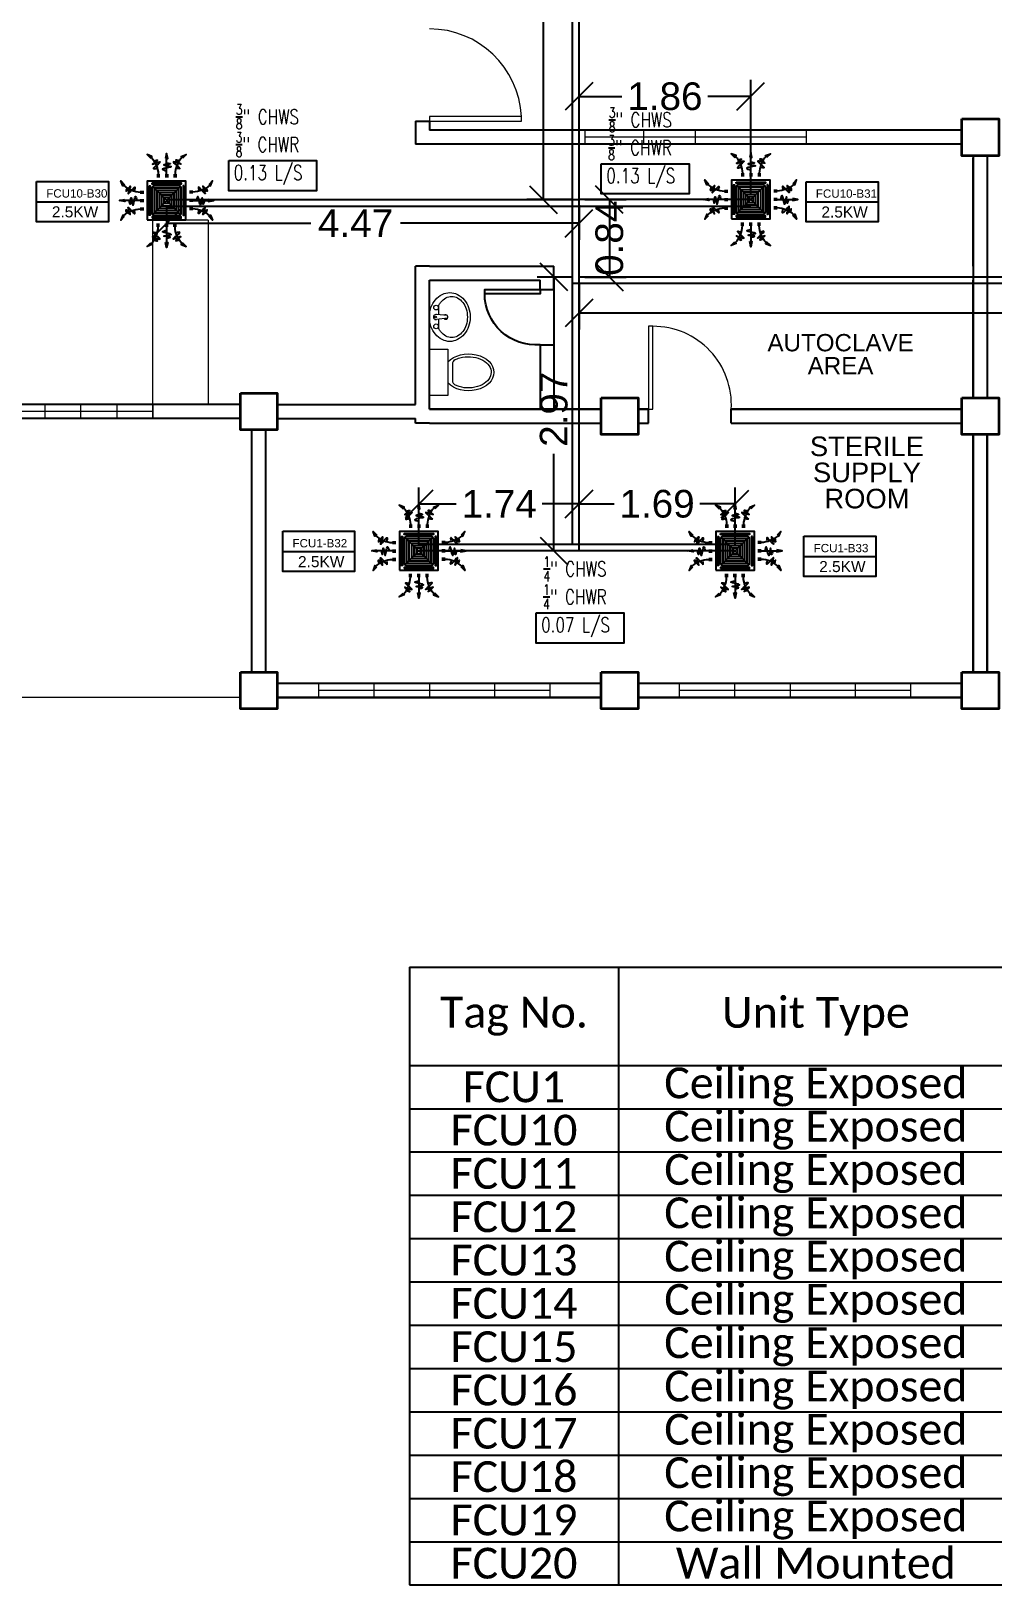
# Model space of a CAD drawing. Header units: millimetres. Extents: x 5 to 598, y 3 to 339.
# Drawn here: x 273.25 to 283.68, y 170.28 to 187.14 of the extents above; entities that cross this region are included whole.
import ezdxf

# ---------------------------------------------------------------- set-up
doc = ezdxf.new("R2010")
doc.units = ezdxf.units.MM
doc.header["$MEASUREMENT"] = 0
for name, color, linetype in [('AIR', 7, 'Continuous'), ('fcu line', 7, 'Continuous'), ('fcu return', 7, 'Continuous'), ('label', 7, 'Continuous'), ('Legends', 7, 'Continuous'), ('pipe label', 7, 'Continuous')]:
    doc.layers.add(name, color=color, linetype=linetype)
doc.styles.add('Arch-Dim', font='simplex.shx', dxfattribs={"width": 0.75})
doc.styles.get("Standard").update_dxf_attribs({"font": 'arial.ttf'})
doc.styles.add('SWISSLT175', font='swissl.ttf', dxfattribs={"height": 0.175})
doc.dimstyles.new('Copy of dimension', dxfattribs={"dimtxt": 0.3, "dimasz": 0.3, "dimexe": 0.18, "dimexo": 0.0625, "dimgap": 0.09, "dimtad": 0, "dimzin": 0, "dimdsep": 46, "dimtxsty": 'Standard', "dimblk": 'OBLIQUE', "dimcen": 0.09, "dimclrd": 256, "dimclre": 256, "dimclrt": 256, "dimadec": 0, "dimazin": 0, "dimtfac": 1, "dimtofl": 0, "dimtmove": 0, "dimatfit": 3, "dimldrblk": 'OBLIQUE', "dimfxl": 1, "dimtolj": 1, "dimtzin": 0, "dimarcsym": 0})

# ---------------------------------------------------------------- blocks, each defined once
blk = doc.blocks.new('door-.60m')
at = {"ltscale": 0.03}
blk.add_lwpolyline([(0, 0), (0.05, 0), (0.05, 0.6), (0, 0.6)], close=True, dxfattribs=at)
blk.add_arc((0.05, 0.048), 0.552, 355.0209, 90, dxfattribs=at)
blk = doc.blocks.new('FCU-13000P (CASSETTE SPLIT)')
at = {"layer": 'AIR', "ltscale": 3}
for p, q in [((0, 0.523), (0, 1)), ((-0.193, 0.558), (-0.193, 0.487)), ((-0.162, 0.558), (-0.162, 0.487)), ((-0.016, 0.558), (-0.016, 0.487)), ((0.016, 0.558), (0.016, 0.487)), ((0.162, 0.558), (0.162, 0.487)), ((0.193, 0.558), (0.193, 0.487)), ((-0.523, 0), (-1, 0)), ((-0.558, 0.193), (-0.487, 0.193)), ((-0.558, 0.162), (-0.487, 0.162)), ((-0.558, 0.016), (-0.487, 0.016)), ((0.558, 0.193), (0.487, 0.193)), ((0.558, 0.162), (0.487, 0.162)), ((0.558, 0.016), (0.487, 0.016)), ((0.523, 0), (1, 0)), ((-0.558, -0.016), (-0.487, -0.016)), ((-0.558, -0.162), (-0.487, -0.162)), ((-0.558, -0.193), (-0.487, -0.193)), ((0.558, -0.016), (0.487, -0.016)), ((0.558, -0.162), (0.487, -0.162)), ((0.558, -0.193), (0.487, -0.193)), ((-0.193, -0.558), (-0.193, -0.487)), ((-0.162, -0.558), (-0.162, -0.487)), ((-0.016, -0.558), (-0.016, -0.487)), ((0, -0.523), (0, -1)), ((0.016, -0.558), (0.016, -0.487)), ((0.162, -0.558), (0.162, -0.487)), ((0.193, -0.558), (0.193, -0.487))]:
    blk.add_line(p, q, dxfattribs=at)
at = {"layer": 'AIR'}
for p, q in [((0.295, -0.295), (-0.295, 0.295)), ((0.295, 0.295), (-0.295, -0.295))]:
    blk.add_line(p, q, dxfattribs=at)
at = {"layer": 'AIR', "ltscale": 3}
for points in [[(-0.022, 0.89), (0.022, 0.89), (0, 1)], [(-0.335, 0.895), (-0.311, 0.932), (-0.416, 0.973)], [(0.335, 0.895), (0.311, 0.932), (0.416, 0.973)], [(-0.895, 0.335), (-0.932, 0.311), (-0.973, 0.416)], [(0.895, 0.335), (0.932, 0.311), (0.973, 0.416)], [(-0.89, 0.022), (-0.89, -0.022), (-1, 0)], [(0.89, 0.022), (0.89, -0.022), (1, 0)], [(-0.895, -0.335), (-0.932, -0.311), (-0.973, -0.416)], [(0.895, -0.335), (0.932, -0.311), (0.973, -0.416)], [(-0.335, -0.895), (-0.311, -0.932), (-0.416, -0.973)], [(-0.022, -0.89), (0.022, -0.89), (0, -1)], [(0.335, -0.895), (0.311, -0.932), (0.416, -0.973)]]:
    blk.add_lwpolyline(points, close=True, dxfattribs=at)
at = {"layer": 'AIR'}
for points in [[(-0.323, 0.914, -0.171809), (-0.178, 0.558), (-0.178, 0.522)], [(0.323, 0.914, 0.171809), (0.178, 0.558), (0.178, 0.522)], [(-0.914, 0.323, 0.171809), (-0.558, 0.178), (-0.522, 0.178)], [(0.914, 0.323, -0.171809), (0.558, 0.178), (0.522, 0.178)], [(-0.914, -0.323, -0.171809), (-0.558, -0.178), (-0.522, -0.178)], [(0.914, -0.323, 0.171809), (0.558, -0.178), (0.522, -0.178)], [(-0.323, -0.914, 0.171809), (-0.178, -0.558), (-0.178, -0.522)], [(0.323, -0.914, -0.171809), (0.178, -0.558), (0.178, -0.522)]]:
    blk.add_lwpolyline(points, format="xyb", dxfattribs=at)
for points in [[(-0.41, -0.41), (0.41, -0.41), (0.41, 0.41), (-0.41, 0.41)], [(-0.31, 0.372), (0.31, 0.372), (0.31, 0.348), (-0.31, 0.348)], [(-0.373, 0.31), (-0.348, 0.31), (-0.348, -0.31), (-0.373, -0.31)], [(-0.26, -0.26), (0.26, -0.26), (0.26, 0.26), (-0.26, 0.26)], [(-0.21, -0.21), (0.21, -0.21), (0.21, 0.21), (-0.21, 0.21)], [(-0.16, -0.16), (0.16, -0.16), (0.16, 0.16), (-0.16, 0.16)], [(-0.11, -0.11), (0.11, -0.11), (0.11, 0.11), (-0.11, 0.11)], [(-0.06, -0.06), (0.06, -0.06), (0.06, 0.06), (-0.06, 0.06)], [(0.372, 0.31), (0.348, 0.31), (0.348, -0.31), (0.372, -0.31)], [(-0.31, -0.373), (0.31, -0.373), (0.31, -0.348), (-0.31, -0.348)]]:
    blk.add_lwpolyline(points, close=True, dxfattribs=at)
blk.add_lwpolyline([(-0.26, -0.31), (0.26, -0.31, 0.414214), (0.31, -0.26), (0.31, 0.26, 0.414214), (0.26, 0.31), (-0.26, 0.31, 0.414214), (-0.31, 0.26), (-0.31, -0.26, 0.414214)], format="xyb", close=True, dxfattribs=at)
at = {"layer": 'AIR', "ltscale": 3}
for points in [[(-0.268, 0.84), (-0.231, 0.852), (-0.134, 0.882), (-0.422, 0.704), (0.005, 0.903), (-0.358, 0.645), (-0.239, 0.678), (-0.199, 0.69)], [(0.268, 0.84), (0.231, 0.852), (0.134, 0.882), (0.422, 0.704), (-0.005, 0.903), (0.358, 0.645), (0.239, 0.678), (0.199, 0.69)], [(-0.84, 0.268), (-0.852, 0.231), (-0.882, 0.134), (-0.704, 0.422), (-0.903, -0.005), (-0.645, 0.358), (-0.678, 0.239), (-0.69, 0.199)], [(0.84, 0.268), (0.852, 0.231), (0.882, 0.134), (0.704, 0.422), (0.903, -0.005), (0.645, 0.358), (0.678, 0.239), (0.69, 0.199)], [(-0.84, -0.268), (-0.852, -0.231), (-0.882, -0.134), (-0.704, -0.422), (-0.903, 0.005), (-0.645, -0.358), (-0.678, -0.239), (-0.69, -0.199)], [(0.84, -0.268), (0.852, -0.231), (0.882, -0.134), (0.704, -0.422), (0.903, 0.005), (0.645, -0.358), (0.678, -0.239), (0.69, -0.199)], [(-0.268, -0.84), (-0.231, -0.852), (-0.134, -0.882), (-0.422, -0.704), (0.005, -0.903), (-0.358, -0.645), (-0.239, -0.678), (-0.199, -0.69)], [(0.268, -0.84), (0.231, -0.852), (0.134, -0.882), (0.422, -0.704), (-0.005, -0.903), (0.358, -0.645), (0.239, -0.678), (0.199, -0.69)]]:
    blk.add_open_spline(points, degree=3, knots=[0.0032834, 0.0032834, 0.0032834, 0.0032834, 0.0712567, 0.1924075, 0.3347111, 0.5062145, 0.5813292, 0.5813292, 0.5813292, 0.5813292], dxfattribs=at)
for points in [[(0, 0.8), (0.077, 0.776), (-0.058, 0.755), (0.098, 0.718), (-0.087, 0.663), (0, 0.631)], [(-0.8, 0), (-0.776, -0.077), (-0.755, 0.058), (-0.718, -0.098), (-0.663, 0.087), (-0.631, 0)], [(0.8, 0), (0.776, -0.077), (0.755, 0.058), (0.718, -0.098), (0.663, 0.087), (0.631, 0)], [(0, -0.8), (0.077, -0.776), (-0.058, -0.755), (0.098, -0.718), (-0.087, -0.663), (0, -0.631)]]:
    blk.add_spline(points, degree=3, dxfattribs=at)
for points in [[(0, 1), (-0.022, 0.89), (0.022, 0.89)], [(-0.416, 0.973), (-0.335, 0.895), (-0.311, 0.932)], [(0.416, 0.973), (0.335, 0.895), (0.311, 0.932)], [(-0.973, 0.416), (-0.895, 0.335), (-0.932, 0.311)], [(0.973, 0.416), (0.895, 0.335), (0.932, 0.311)], [(-1, 0), (-0.89, 0.022), (-0.89, -0.022)], [(1, 0), (0.89, 0.022), (0.89, -0.022)], [(-0.973, -0.416), (-0.895, -0.335), (-0.932, -0.311)], [(0.973, -0.416), (0.895, -0.335), (0.932, -0.311)], [(-0.416, -0.973), (-0.335, -0.895), (-0.311, -0.932)], [(0, -1), (-0.022, -0.89), (0.022, -0.89)], [(0.416, -0.973), (0.335, -0.895), (0.311, -0.932)]]:
    blk.add_solid(points, dxfattribs=at)
blk = doc.blocks.new('*T8')
at = {"layer": 'Legends', "color": 0, "linetype": 'ByBlock', "lineweight": -2, "transparency": 16777216}
for p, q in [((0, 0), (33.742, 0)), ((0, 0), (0, -6.699)), ((2.266, 0), (2.266, -6.699)), ((6.548, 0), (6.548, -6.699)), ((8.358, 0), (8.358, -6.699)), ((11.95, 0), (11.95, -6.699)), ((15.384, 0), (15.384, -6.699)), ((19.266, 0), (19.266, -6.699)), ((22.735, 0), (22.735, -6.699)), ((27.291, 0), (27.291, -6.699)), ((30.516, 0), (30.516, -6.699)), ((33.742, 0), (33.742, -6.699)), ((0, -1.064), (33.742, -1.064)), ((0, -1.534), (33.742, -1.534)), ((0, -2.003), (33.742, -2.003)), ((0, -2.473), (33.742, -2.473)), ((0, -2.943), (33.742, -2.943)), ((0, -3.412), (33.742, -3.412)), ((0, -3.882), (33.742, -3.882)), ((0, -4.352), (33.742, -4.352)), ((0, -4.822), (33.742, -4.822)), ((0, -5.291), (33.742, -5.291)), ((0, -5.761), (33.742, -5.761)), ((0, -6.231), (33.742, -6.231)), ((0, -6.699), (33.742, -6.699))]:
    blk.add_line(p, q, dxfattribs=at)
at = {"layer": 'Legends', "color": 0, "transparency": 16777216, "char_height": 0.33337, "attachment_point": 5}
for s, insert, width in [('{\\fCalibri|b0|i0|c0|p34;Cooling Capacity (KW)}', (10.154, -0.532), 3.5733), ('{\\fCalibri|b0|i0|c0;Rated Power Input (W)', (17.325, -0.532), 3.86336), ('{\\fCalibri|b0|i0|c0;Rated Current Input (A)', (21.001, -0.532), 3.45002), ('{\\fCalibri|b0|i0|c0;Max. Working Pressure (MPA)', (25.013, -0.532), 4.53669), ('{\\fCalibri|b0|i0|c0;Inlet/Outlet Pipe', (28.904, -0.532), 3.20677), ('{\\fCalibri|b0|i0|c0;Condensing Water Pipe', (32.129, -0.532), 3.20677), ('{\\fCalibri|b0|i0|c0;Tag No.', (1.133, -0.532), 2.24733), ('{\\fCalibri|b0|i0|c0;Unit Type', (4.407, -0.532), 4.26284), ('{\\fCalibri|b0|i0|c0;Qty', (7.453, -0.532), 1.7908), ('{\\fCalibri|b0|i0|c0;Water Flow (L/s)', (13.667, -0.532), 3.41517), ('{\\fCalibri|b0|i0|c0;FCU1', (1.133, -1.299), 2.24733), ('{\\fCalibri|b0|i0|c0;Ceiling Exposed', (4.407, -1.299), 4.26284), ('{\\fCalibri|b0|i0|c0;2', (7.453, -1.299), 1.7908), ('{\\fCalibri|b0|i0|c0;2.5', (10.154, -1.299), 3.5733), ('{\\fCalibri|b0|i0|c0;0.07', (13.667, -1.299), 3.41517), ('{\\fCalibri|b0|i0|c0;51', (17.325, -1.299), 3.86336), ('{\\fCalibri|b0|i0|c0;0.23', (21.001, -1.299), 3.45002), ('{\\fCalibri|b0|i0|c0;1.6', (25.013, -1.299), 4.53669), ('{\\fCalibri|b0|i0|c0;ø 1/4"', (28.904, -1.299), 3.20677), ('{\\fCalibri|b0|i0|c0;ø 3/4"', (32.129, -1.299), 3.20677), ('{\\fCalibri|b0|i0|c0;FCU10', (1.133, -1.768), 2.24733), ('{\\fCalibri|b0|i0|c0;Ceiling Exposed', (4.407, -1.768), 4.26284), ('{\\fCalibri|b0|i0|c0;2', (7.453, -1.768), 1.7908), ('{\\fCalibri|b0|i0|c0;2.5', (10.154, -1.768), 3.5733), ('{\\fCalibri|b0|i0|c0;0.13', (13.667, -1.768), 3.41517), ('{\\fCalibri|b0|i0|c0;51', (17.325, -1.768), 3.86336), ('{\\fCalibri|b0|i0|c0;0.23', (21.001, -1.768), 3.45002), ('{\\fCalibri|b0|i0|c0;1.6', (25.013, -1.768), 4.53669), ('{\\fCalibri|b0|i0|c0;ø 3/8"', (28.904, -1.768), 3.20677), ('{\\fCalibri|b0|i0|c0;ø 3/4"', (32.129, -1.768), 3.20677), ('{\\fCalibri|b0|i0|c0;Ceiling Exposed', (4.407, -2.238), 4.26284), ('{\\fCalibri|b0|i0|c0;FCU11', (1.133, -2.238), 2.24733), ('{\\fCalibri|b0|i0|c0;5', (7.453, -2.238), 1.7908), ('{\\fCalibri|b0|i0|c0;2.5', (10.154, -2.238), 3.5733), ('{\\fCalibri|b0|i0|c0;0.17', (13.667, -2.238), 3.41517), ('{\\fCalibri|b0|i0|c0;51', (17.325, -2.238), 3.86336), ('{\\fCalibri|b0|i0|c0;0.23', (21.001, -2.238), 3.45002), ('{\\fCalibri|b0|i0|c0;1.6', (25.013, -2.238), 4.53669), ('{\\fCalibri|b0|i0|c0;ø 1/2"', (28.904, -2.238), 3.20677), ('{\\fCalibri|b0|i0|c0;ø 3/4"', (32.129, -2.238), 3.20677), ('{\\fCalibri|b0|i0|c0;Ceiling Exposed', (4.407, -2.708), 4.26284), ('{\\fCalibri|b0|i0|c0;0.26', (13.667, -2.708), 3.41517), ('{\\fCalibri|b0|i0|c0;58', (17.325, -2.708), 3.86336), ('{\\fCalibri|b0|i0|c0;1.6', (25.013, -2.708), 4.53669), ('{\\fCalibri|b0|i0|c0;ø 3/4"', (28.904, -2.708), 3.20677), ('{\\fCalibri|b0|i0|c0;ø 3/4"', (32.129, -2.708), 3.20677), ('{\\fCalibri|b0|i0|c0;FCU12', (1.133, -2.708), 2.24733), ('{\\fCalibri|b0|i0|c0;2', (7.453, -2.708), 1.7908), ('{\\fCalibri|b0|i0|c0;4.1', (10.154, -2.708), 3.5733), ('{\\fCalibri|b0|i0|c0;0.25', (21.001, -2.708), 3.45002), ('{\\fCalibri|b0|i0|c0;FCU13', (1.133, -3.178), 2.24733), ('{\\fCalibri|b0|i0|c0;Ceiling Exposed', (4.407, -3.178), 4.26284), ('{\\fCalibri|b0|i0|c0;4', (7.453, -3.178), 1.7908), ('{\\fCalibri|b0|i0|c0;4.5', (10.154, -3.178), 3.5733), ('{\\fCalibri|b0|i0|c0;0.26', (13.667, -3.178), 3.41517), ('{\\fCalibri|b0|i0|c0;73', (17.325, -3.178), 3.86336), ('{\\fCalibri|b0|i0|c0;0.32', (21.001, -3.178), 3.45002), ('{\\fCalibri|b0|i0|c0;1.6', (25.013, -3.178), 4.53669), ('{\\fCalibri|b0|i0|c0;ø 3/4"', (28.904, -3.178), 3.20677), ('{\\fCalibri|b0|i0|c0;ø 3/4"', (32.129, -3.178), 3.20677), ('{\\fCalibri|b0|i0|c0;FCU14', (1.133, -3.647), 2.24733), ('{\\fCalibri|b0|i0|c0;Ceiling Exposed', (4.407, -3.647), 4.26284), ('{\\fCalibri|b0|i0|c0;8', (7.453, -3.647), 1.7908), ('{\\fCalibri|b0|i0|c0;6', (10.154, -3.647), 3.5733), ('{\\fCalibri|b0|i0|c0;0.22', (13.667, -3.647), 3.41517), ('{\\fCalibri|b0|i0|c0;73', (17.325, -3.647), 3.86336), ('{\\fCalibri|b0|i0|c0;0.36', (21.001, -3.647), 3.45002), ('{\\fCalibri|b0|i0|c0;1.6', (25.013, -3.647), 4.53669), ('{\\fCalibri|b0|i0|c0;ø 1/2"', (28.904, -3.647), 3.20677), ('{\\fCalibri|b0|i0|c0;ø 3/4"', (32.129, -3.647), 3.20677), ('{\\fCalibri|b0|i0|c0;FCU15', (1.133, -4.117), 2.24733), ('{\\fCalibri|b0|i0|c0;Ceiling Exposed', (4.407, -4.117), 4.26284), ('{\\fCalibri|b0|i0|c0;1', (7.453, -4.117), 1.7908), ('{\\fCalibri|b0|i0|c0;6', (10.154, -4.117), 3.5733), ('{\\fCalibri|b0|i0|c0;0.06', (13.667, -4.117), 3.41517), ('{\\fCalibri|b0|i0|c0;73', (17.325, -4.117), 3.86336), ('{\\fCalibri|b0|i0|c0;0.36', (21.001, -4.117), 3.45002), ('{\\fCalibri|b0|i0|c0;1.6', (25.013, -4.117), 4.53669), ('{\\fCalibri|b0|i0|c0;ø 1/4"', (28.904, -4.117), 3.20677), ('{\\fCalibri|b0|i0|c0;ø 3/4"', (32.129, -4.117), 3.20677), ('{\\fCalibri|b0|i0|c0;Ceiling Exposed', (4.407, -4.587), 4.26284), ('{\\fCalibri|b0|i0|c0;FCU16', (1.133, -4.587), 2.24733), ('{\\fCalibri|b0|i0|c0;1', (7.453, -4.587), 1.7908), ('{\\fCalibri|b0|i0|c0;7.3', (10.154, -4.587), 3.5733), ('{\\fCalibri|b0|i0|c0;0.43', (13.667, -4.587), 3.41517), ('{\\fCalibri|b0|i0|c0;103', (17.325, -4.587), 3.86336), ('{\\fCalibri|b0|i0|c0;0.39', (21.001, -4.587), 3.45002), ('{\\fCalibri|b0|i0|c0;1.6', (25.013, -4.587), 4.53669), ('{\\fCalibri|b0|i0|c0;ø 1"', (28.904, -4.587), 3.20677), ('{\\fCalibri|b0|i0|c0;ø 3/4"', (32.129, -4.587), 3.20677), ('{\\fCalibri|b0|i0|c0;FCU17', (1.133, -5.056), 2.24733), ('{\\fCalibri|b0|i0|c0;Ceiling Exposed', (4.407, -5.056), 4.26284), ('{\\fCalibri|b0|i0|c0;7.3', (10.154, -5.056), 3.5733), ('{\\fCalibri|b0|i0|c0;0.26', (13.667, -5.056), 3.41517), ('{\\fCalibri|b0|i0|c0;103', (17.325, -5.056), 3.86336), ('{\\fCalibri|b0|i0|c0;0.39', (21.001, -5.056), 3.45002), ('{\\fCalibri|b0|i0|c0;1.6', (25.013, -5.056), 4.53669), ('{\\fCalibri|b0|i0|c0;ø 3/4"', (28.904, -5.056), 3.20677), ('{\\fCalibri|b0|i0|c0;ø 3/4"', (32.129, -5.056), 3.20677), ('{\\fCalibri|b0|i0|c0;1', (7.453, -5.056), 1.7908), ('{\\fCalibri|b0|i0|c0;FCU18', (1.133, -5.526), 2.24733), ('{\\fCalibri|b0|i0|c0;Ceiling Exposed', (4.407, -5.526), 4.26284), ('{\\fCalibri|b0|i0|c0;1', (7.453, -5.526), 1.7908), ('{\\fCalibri|b0|i0|c0;7.3', (10.154, -5.526), 3.5733), ('{\\fCalibri|b0|i0|c0;0.11', (13.667, -5.526), 3.41517), ('{\\fCalibri|b0|i0|c0;103', (17.325, -5.526), 3.86336), ('{\\fCalibri|b0|i0|c0;0.39', (21.001, -5.526), 3.45002), ('{\\fCalibri|b0|i0|c0;1.6', (25.013, -5.526), 4.53669), ('{\\fCalibri|b0|i0|c0;ø 3/8"', (28.904, -5.526), 3.20677), ('{\\fCalibri|b0|i0|c0;ø 3/4"', (32.129, -5.526), 3.20677), ('{\\fCalibri|b0|i0|c0;FCU19', (1.133, -5.996), 2.24733), ('{\\fCalibri|b0|i0|c0;Ceiling Exposed', (4.407, -5.996), 4.26284), ('{\\fCalibri|b0|i0|c0;4', (7.453, -5.996), 1.7908), ('{\\fCalibri|b0|i0|c0;8.8', (10.154, -5.996), 3.5733), ('{\\fCalibri|b0|i0|c0;0.35', (13.667, -5.996), 3.41517), ('{\\fCalibri|b0|i0|c0;109', (17.325, -5.996), 3.86336), ('{\\fCalibri|b0|i0|c0;0.39', (21.001, -5.996), 3.45002), ('{\\fCalibri|b0|i0|c0;1.6', (25.013, -5.996), 4.53669), ('{\\fCalibri|b0|i0|c0;ø 3/4"', (28.904, -5.996), 3.20677), ('{\\fCalibri|b0|i0|c0;ø 3/4"', (32.129, -5.996), 3.20677), ('{\\fCalibri|b0|i0|c0;FCU20', (1.133, -6.465), 2.24733), ('{\\fCalibri|b0|i0|c0;Wall Mounted', (4.407, -6.465), 4.26284), ('{\\fCalibri|b0|i0|c0;8', (7.453, -6.465), 1.7908), ('{\\fCalibri|b0|i0|c0;4.5', (10.154, -6.465), 3.5733), ('{\\fCalibri|b0|i0|c0;0.17', (13.667, -6.465), 3.41517), ('{\\fCalibri|b0|i0|c0;50', (17.325, -6.465), 3.86336), ('{\\fCalibri|b0|i0|c0;0.29', (21.001, -6.465), 3.45002), ('{\\fCalibri|b0|i0|c0;1.6', (25.013, -6.465), 4.53669), ('{\\fCalibri|b0|i0|c0;ø 1/2"', (28.904, -6.465), 3.20677), ('{\\fCalibri|b0|i0|c0;ø 3/4"', (32.129, -6.465), 3.20677)]:
    blk.add_mtext(s, dxfattribs=dict(at, insert=insert, width=width))
blk = doc.blocks.new('_Oblique')
at = {"color": 0, "linetype": 'ByBlock', "lineweight": -2}
blk.add_line((-0.5, -0.5), (0.5, 0.5), dxfattribs=at)
blk = doc.blocks.new('*D99')
at = {"layer": 'Defpoints', "color": 0, "transparency": 16777216}
for p in [(279.193, 184.468), (291.419, 184.468), (291.419, 184.078)]:
    blk.add_point(p, dxfattribs=at)
at = {"layer": 'Legends', "lineweight": -2, "transparency": 16777216}
for p, q in [((279.193, 184.406), (279.193, 183.898)), ((291.419, 184.406), (291.419, 183.898)), ((279.193, 184.078), (284.686, 184.078)), ((291.419, 184.078), (285.85, 184.078))]:
    blk.add_line(p, q, dxfattribs=at)
at = {"layer": 'Legends', "lineweight": -2, "transparency": 16777216, "xscale": 0.3, "yscale": 0.3, "zscale": 0.3, "rotation": 180}
blk.add_blockref('_Oblique', (279.193, 184.078), dxfattribs=at)
at = {"layer": 'Legends', "lineweight": -2, "transparency": 16777216, "xscale": 0.3, "yscale": 0.3, "zscale": 0.3}
blk.add_blockref('_Oblique', (291.419, 184.078), dxfattribs=at)
at = {"layer": 'Legends', "transparency": 16777216, "insert": (285.268, 184.078), "char_height": 0.3, "attachment_point": 5}
blk.add_mtext('\\A1;12.23', dxfattribs=at)
blk = doc.blocks.new('*D100')
at = {"layer": 'Defpoints', "color": 0, "transparency": 16777216}
for p in [(279.193, 184.468), (278.919, 181.497), (279.193, 181.497)]:
    blk.add_point(p, dxfattribs=at)
at = {"layer": 'Legends', "lineweight": -2, "transparency": 16777216}
for p, q in [((279.13, 184.468), (278.739, 184.468)), ((278.919, 184.468), (278.919, 183.517)), ((278.919, 181.497), (278.919, 182.552)), ((279.13, 181.497), (278.739, 181.497))]:
    blk.add_line(p, q, dxfattribs=at)
at = {"layer": 'Legends', "lineweight": -2, "transparency": 16777216, "xscale": 0.3, "yscale": 0.3, "zscale": 0.3}
for p, rotation in [((278.919, 184.468), 90), ((278.919, 181.497), 270)]:
    blk.add_blockref('_Oblique', p, dxfattribs=dict(at, rotation=rotation))
at = {"layer": 'Legends', "transparency": 16777216, "insert": (278.919, 183.034), "char_height": 0.3, "attachment_point": 5, "rotation": 90}
blk.add_mtext('\\A1;2.97', dxfattribs=at)
blk = doc.blocks.new('*D101')
at = {"layer": 'Defpoints', "color": 0, "transparency": 16777216}
for p in [(280.884, 182.007), (279.193, 181.497), (280.884, 181.497)]:
    blk.add_point(p, dxfattribs=at)
at = {"layer": 'Legends', "lineweight": -2, "transparency": 16777216}
for p, q in [((279.193, 181.559), (279.193, 182.187)), ((280.884, 181.559), (280.884, 182.187)), ((279.193, 182.007), (279.573, 182.007)), ((280.884, 182.007), (280.504, 182.007))]:
    blk.add_line(p, q, dxfattribs=at)
at = {"layer": 'Legends', "lineweight": -2, "transparency": 16777216, "xscale": 0.3, "yscale": 0.3, "zscale": 0.3, "rotation": 180}
blk.add_blockref('_Oblique', (279.193, 182.007), dxfattribs=at)
at = {"layer": 'Legends', "lineweight": -2, "transparency": 16777216, "xscale": 0.3, "yscale": 0.3, "zscale": 0.3}
blk.add_blockref('_Oblique', (280.884, 182.007), dxfattribs=at)
at = {"layer": 'Legends', "transparency": 16777216, "insert": (280.039, 182.007), "char_height": 0.3, "attachment_point": 5}
blk.add_mtext('\\A1;1.69', dxfattribs=at)
blk = doc.blocks.new('*D102')
at = {"layer": 'Defpoints', "color": 0, "transparency": 16777216}
for p in [(277.455, 182.007), (277.455, 181.497), (279.193, 181.497)]:
    blk.add_point(p, dxfattribs=at)
at = {"layer": 'Legends', "lineweight": -2, "transparency": 16777216}
for p, q in [((277.455, 181.559), (277.455, 182.187)), ((279.193, 181.559), (279.193, 182.187)), ((277.455, 182.007), (277.861, 182.007)), ((279.193, 182.007), (278.791, 182.007))]:
    blk.add_line(p, q, dxfattribs=at)
at = {"layer": 'Legends', "lineweight": -2, "transparency": 16777216, "xscale": 0.3, "yscale": 0.3, "zscale": 0.3, "rotation": 180}
blk.add_blockref('_Oblique', (277.455, 182.007), dxfattribs=at)
at = {"layer": 'Legends', "lineweight": -2, "transparency": 16777216, "xscale": 0.3, "yscale": 0.3, "zscale": 0.3}
blk.add_blockref('_Oblique', (279.193, 182.007), dxfattribs=at)
at = {"layer": 'Legends', "transparency": 16777216, "insert": (278.326, 182.007), "char_height": 0.3, "attachment_point": 5}
blk.add_mtext('\\A1;1.74', dxfattribs=at)
blk = doc.blocks.new('*D103')
at = {"layer": 'Defpoints', "color": 0, "transparency": 16777216}
for p in [(274.719, 185.308), (279.193, 185.308), (274.719, 185.052)]:
    blk.add_point(p, dxfattribs=at)
at = {"layer": 'Legends', "lineweight": -2, "transparency": 16777216}
for p, q in [((274.719, 185.246), (274.719, 184.872)), ((279.193, 185.246), (279.193, 184.872)), ((274.719, 185.052), (276.282, 185.052)), ((279.193, 185.052), (277.254, 185.052))]:
    blk.add_line(p, q, dxfattribs=at)
at = {"layer": 'Legends', "lineweight": -2, "transparency": 16777216, "xscale": 0.3, "yscale": 0.3, "zscale": 0.3, "rotation": 180}
blk.add_blockref('_Oblique', (274.719, 185.052), dxfattribs=at)
at = {"layer": 'Legends', "lineweight": -2, "transparency": 16777216, "xscale": 0.3, "yscale": 0.3, "zscale": 0.3}
blk.add_blockref('_Oblique', (279.193, 185.052), dxfattribs=at)
at = {"layer": 'Legends', "transparency": 16777216, "insert": (276.768, 185.052), "char_height": 0.3, "attachment_point": 5}
blk.add_mtext('\\A1;4.47', dxfattribs=at)
blk = doc.blocks.new('*D104')
at = {"layer": 'Defpoints', "color": 0, "transparency": 16777216}
for p in [(281.055, 186.427), (279.193, 185.308), (281.055, 185.308)]:
    blk.add_point(p, dxfattribs=at)
at = {"layer": 'Legends', "lineweight": -2, "transparency": 16777216}
for p, q in [((279.193, 185.371), (279.193, 186.607)), ((281.055, 185.371), (281.055, 186.607)), ((279.193, 186.427), (279.658, 186.427)), ((281.055, 186.427), (280.589, 186.427))]:
    blk.add_line(p, q, dxfattribs=at)
at = {"layer": 'Legends', "lineweight": -2, "transparency": 16777216, "xscale": 0.3, "yscale": 0.3, "zscale": 0.3, "rotation": 180}
blk.add_blockref('_Oblique', (279.193, 186.427), dxfattribs=at)
at = {"layer": 'Legends', "lineweight": -2, "transparency": 16777216, "xscale": 0.3, "yscale": 0.3, "zscale": 0.3}
blk.add_blockref('_Oblique', (281.055, 186.427), dxfattribs=at)
at = {"layer": 'Legends', "transparency": 16777216, "insert": (280.124, 186.427), "char_height": 0.3, "attachment_point": 5}
blk.add_mtext('\\A1;1.86', dxfattribs=at)
blk = doc.blocks.new('*D105')
at = {"layer": 'Defpoints', "color": 0, "transparency": 16777216}
for p in [(278.806, 190.909), (279.193, 190.909), (279.193, 185.308)]:
    blk.add_point(p, dxfattribs=at)
at = {"layer": 'Legends', "lineweight": -2, "transparency": 16777216}
for p, q in [((279.13, 190.909), (278.626, 190.909)), ((278.806, 190.909), (278.806, 188.609)), ((278.806, 185.308), (278.806, 187.651)), ((279.13, 185.308), (278.626, 185.308))]:
    blk.add_line(p, q, dxfattribs=at)
at = {"layer": 'Legends', "lineweight": -2, "transparency": 16777216, "xscale": 0.3, "yscale": 0.3, "zscale": 0.3}
for p, rotation in [((278.806, 190.909), 90), ((278.806, 185.308), 270)]:
    blk.add_blockref('_Oblique', p, dxfattribs=dict(at, rotation=rotation))
at = {"layer": 'Legends', "transparency": 16777216, "insert": (278.806, 188.13), "char_height": 0.3, "attachment_point": 5, "rotation": 90}
blk.add_mtext('\\A1;5.60', dxfattribs=at)
blk = doc.blocks.new('*D268')
at = {"layer": 'Defpoints', "color": 0, "transparency": 16777216}
for p in [(279.193, 185.308), (279.193, 184.468), (279.522, 184.468)]:
    blk.add_point(p, dxfattribs=at)
at = {"layer": 'Legends', "lineweight": -2, "transparency": 16777216}
for p, q in [((279.255, 185.308), (279.702, 185.308)), ((279.522, 185.308), (279.522, 184.468)), ((279.255, 184.468), (279.702, 184.468))]:
    blk.add_line(p, q, dxfattribs=at)
at = {"layer": 'Legends', "lineweight": -2, "transparency": 16777216, "xscale": 0.3, "yscale": 0.3, "zscale": 0.3}
for p, rotation in [((279.522, 185.308), 90), ((279.522, 184.468), 270)]:
    blk.add_blockref('_Oblique', p, dxfattribs=dict(at, rotation=rotation))
at = {"layer": 'Legends', "transparency": 16777216, "insert": (279.522, 184.888), "char_height": 0.3, "attachment_point": 5, "rotation": 90}
blk.add_mtext('\\A1;0.84', dxfattribs=at)

msp = doc.modelspace()

# ---------------------------------------------------------------- linework, layer by layer
at = {"color": 8, "lineweight": 25}
for p, q in [((277.419, 186.159), (277.419, 186.059)), ((277.419, 186.159), (277.569, 186.159)), ((277.419, 186.059), (277.419, 185.909)), ((277.569, 186.159), (277.569, 186.068)), ((277.569, 186.068), (277.569, 186.059)), ((283.344, 186.059), (277.569, 186.059)), ((277.569, 185.909), (277.419, 185.909)), ((283.344, 185.909), (277.569, 185.909)), ((283.469, 185.784), (283.469, 184.209)), ((283.469, 184.584), (283.469, 185.759)), ((283.619, 185.784), (283.619, 184.209)), ((283.619, 185.759), (283.619, 183.159)), ((277.419, 183.084), (277.419, 184.584)), ((277.569, 184.584), (277.419, 184.584)), ((277.569, 183.034), (277.569, 184.434)), ((283.469, 183.159), (283.469, 184.434)), ((283.469, 184.209), (283.469, 183.159)), ((283.619, 184.209), (283.619, 183.159)), ((275.519, 183.084), (272.169, 183.084)), ((275.919, 183.084), (277.419, 183.084)), ((277.569, 183.034), (279.432, 183.034)), ((279.432, 183.034), (277.569, 183.034)), ((279.832, 183.034), (279.944, 183.034)), ((279.944, 183.034), (279.832, 183.034)), ((279.944, 182.884), (279.944, 183.034)), ((280.844, 183.034), (282.119, 183.034)), ((280.844, 182.884), (280.844, 183.034)), ((283.344, 183.034), (280.844, 183.034)), ((282.119, 183.034), (283.344, 183.034)), ((275.519, 182.934), (272.169, 182.934)), ((275.919, 182.934), (277.419, 182.934)), ((277.419, 182.884), (277.419, 182.934)), ((277.569, 182.884), (277.419, 182.884)), ((277.569, 182.884), (279.432, 182.884)), ((279.832, 182.884), (279.944, 182.884)), ((280.844, 182.884), (283.344, 182.884)), ((275.644, 180.184), (275.644, 182.809)), ((275.794, 180.184), (275.794, 182.809)), ((283.469, 182.759), (283.469, 180.184)), ((283.469, 180.184), (283.469, 182.759)), ((283.619, 182.759), (283.619, 180.184)), ((283.619, 180.184), (283.619, 182.759)), ((283.469, 182.059), (283.469, 180.184)), ((279.432, 180.059), (275.919, 180.059)), ((279.432, 180.059), (277.569, 180.059)), ((283.344, 180.059), (279.832, 180.059)), ((283.344, 180.059), (279.832, 180.059)), ((279.432, 179.909), (275.919, 179.909)), ((275.919, 179.909), (279.432, 179.909)), ((279.432, 179.909), (277.419, 179.909)), ((283.344, 179.909), (279.832, 179.909)), ((283.344, 179.909), (279.832, 179.909)), ((279.832, 179.909), (283.344, 179.909))]:
    msp.add_line(p, q, dxfattribs=at)
at = {"color": 8, "lineweight": 13}
for p, q in [((277.569, 186.209), (277.569, 186.159)), ((278.569, 186.209), (277.569, 186.209)), ((277.569, 186.209), (277.569, 186.159)), ((277.569, 186.159), (278.569, 186.159)), ((278.569, 186.159), (278.569, 186.209))]:
    msp.add_line(p, q, dxfattribs=at)
at = {"color": 8, "lineweight": 9}
for p, q in [((279.257, 185.909), (279.257, 186.059)), ((279.257, 186.059), (281.657, 186.059)), ((279.894, 185.909), (279.894, 186.059)), ((280.457, 185.909), (280.457, 186.059)), ((281.057, 185.909), (281.057, 186.059)), ((281.657, 186.059), (281.657, 185.909)), ((281.657, 185.984), (279.257, 185.984)), ((280.457, 185.909), (279.257, 185.909)), ((280.457, 185.909), (281.657, 185.909)), ((283.619, 185.784), (283.619, 185.759)), ((275.169, 185.084), (275.169, 183.084)), ((283.469, 184.059), (283.469, 184.209)), ((277.767, 184.049), (277.645, 184.062)), ((277.767, 184.02), (277.645, 184.007)), ((277.569, 183.684), (277.769, 183.684)), ((277.569, 183.184), (277.569, 183.684)), ((277.769, 183.684), (277.769, 183.184)), ((277.819, 183.525), (277.819, 183.344)), ((273.009, 183.084), (273.399, 183.084)), ((273.399, 183.084), (273.399, 182.934)), ((273.789, 182.934), (273.789, 183.084)), ((273.789, 183.084), (274.179, 183.084)), ((274.179, 183.084), (274.179, 182.934)), ((275.119, 183.084), (274.519, 183.084)), ((274.569, 182.934), (274.569, 183.084)), ((277.769, 183.184), (277.569, 183.184)), ((274.569, 183.009), (272.619, 183.009)), ((272.619, 182.934), (274.519, 182.934)), ((273.399, 182.934), (273.789, 182.934)), ((274.179, 182.934), (274.569, 182.934)), ((274.519, 182.934), (275.269, 182.934)), ((276.369, 179.909), (276.369, 180.059)), ((278.875, 179.984), (276.369, 179.984)), ((276.969, 179.909), (276.969, 180.059)), ((277.569, 180.059), (277.569, 179.909)), ((277.675, 180.059), (278.875, 180.059)), ((278.275, 180.059), (278.275, 179.909)), ((278.875, 180.059), (278.875, 179.909)), ((280.282, 179.909), (280.282, 180.059)), ((282.788, 179.984), (280.282, 179.984)), ((280.882, 179.909), (280.882, 180.059)), ((281.482, 180.059), (281.482, 179.909)), ((281.588, 180.059), (282.788, 180.059)), ((282.188, 180.059), (282.188, 179.909)), ((282.788, 180.059), (282.788, 179.909)), ((275.519, 179.909), (260.194, 179.909)), ((277.569, 179.909), (276.369, 179.909)), ((281.482, 179.909), (280.282, 179.909))]:
    msp.add_line(p, q, dxfattribs=at)
at = {"color": 8, "lineweight": 9, "ltscale": 0.4}
for p in [(274.569, 183.084), (275.169, 185.084)]:
    msp.add_line(p, (274.569, 185.084), dxfattribs=at)
at = {"color": 8, "lineweight": 25, "ltscale": 0.4}
for p, q in [((277.569, 184.584), (278.919, 184.584)), ((278.919, 184.334), (278.919, 184.584)), ((277.569, 184.434), (278.769, 184.434)), ((277.569, 184.434), (278.769, 184.434)), ((278.769, 184.334), (278.769, 184.434)), ((278.769, 184.334), (278.919, 184.334)), ((278.769, 183.734), (278.919, 183.734)), ((278.769, 183.734), (278.769, 183.034)), ((278.919, 183.734), (278.919, 183.034))]:
    msp.add_line(p, q, dxfattribs=at)
at = {"color": 8, "lineweight": 9}
for points in [[(281.657, 185.909), (279.257, 185.909), (279.257, 186.059), (281.657, 186.059)], [(279.257, 186.059), (281.657, 186.059), (281.657, 185.909), (279.257, 185.909)], [(272.619, 183.084), (274.569, 183.084), (274.569, 182.934), (272.619, 182.934)], [(276.369, 180.059), (278.875, 180.059), (278.875, 179.909), (276.369, 179.909)], [(280.282, 180.059), (282.788, 180.059), (282.788, 179.909), (280.282, 179.909)]]:
    msp.add_lwpolyline(points, close=True, dxfattribs=at)
at = {"color": 8, "lineweight": 35}
for points in [[(283.344, 186.184), (283.744, 186.184), (283.744, 185.784), (283.344, 185.784)], [(275.519, 183.209), (275.919, 183.209), (275.919, 182.809), (275.519, 182.809)], [(279.432, 183.159), (279.832, 183.159), (279.832, 182.759), (279.432, 182.759)], [(283.344, 183.159), (283.744, 183.159), (283.744, 182.759), (283.344, 182.759)], [(275.519, 180.184), (275.919, 180.184), (275.919, 179.784), (275.519, 179.784)], [(279.432, 180.184), (279.832, 180.184), (279.832, 179.784), (279.432, 179.784)], [(283.344, 180.184), (283.744, 180.184), (283.744, 179.784), (283.344, 179.784)]]:
    msp.add_lwpolyline(points, close=True, dxfattribs=at)
at = {"color": 8, "lineweight": 9}
msp.add_lwpolyline([(277.79, 184.299, -0.11576), (277.873, 184.28, -0.104047), (277.946, 184.222, -0.090875), (277.994, 184.138, -0.083344), (278.011, 184.034, -0.083344), (277.994, 183.931, -0.090875), (277.946, 183.847, -0.104047), (277.873, 183.789, -0.11576), (277.79, 183.769, -0.11576), (277.708, 183.789, -0.104047), (277.634, 183.847, -0.090875), (277.586, 183.931, -0.083344), (277.569, 184.034, -0.083344), (277.586, 184.138, -0.090875), (277.634, 184.222, -0.104047), (277.708, 184.28, -0.11576)], format="xyb", close=True, dxfattribs=at)
for points in [[(277.811, 184.257, -0.124838), (277.874, 184.241, -0.105788), (277.931, 184.192, -0.086697), (277.968, 184.122, -0.076776), (277.981, 184.034, -0.076776), (277.968, 183.947, -0.086697), (277.931, 183.877, -0.105788), (277.874, 183.828, -0.124838), (277.811, 183.812, -0.124838), (277.748, 183.828, -0.105788), (277.691, 183.877, -0.040067), (277.671, 183.908), (277.671, 184.01, -0.040067)], [(277.671, 184.059), (277.671, 184.161, -0.040067), (277.691, 184.192, -0.105788), (277.748, 184.241, -0.124838), (277.811, 184.257, -0.124838)]]:
    msp.add_lwpolyline(points, format="xyb", dxfattribs=at)
at = {"color": 8, "lineweight": 13, "ltscale": 0.03}
msp.add_lwpolyline([(279.944, 183.034), (279.994, 183.034), (279.994, 183.934), (279.944, 183.934)], close=True, dxfattribs=at)
at = {"color": 8, "lineweight": 9}
for centre, radius in [((277.642, 184.136), 0.0255), ((277.636, 184.034), 0.0095), ((277.642, 183.933), 0.0255)]:
    msp.add_circle(centre, radius, dxfattribs=at)
at = {"color": 8, "lineweight": 13}
msp.add_arc((277.569, 186.159), 1, 2.866, 90, dxfattribs=at)
at = {"color": 8, "lineweight": 9}
for centre, radius, start, end in [((277.642, 184.034), 0.028, 83.7545, 276.2455), ((277.744, 184.034), 0.025, 36.3068, 131.2022), ((277.673, 184.034), 0.0948, 351.2026, 8.7974), ((277.744, 184.034), 0.025, 341.3793, 18.6207), ((277.744, 184.034), 0.025, 228.7978, 323.6932), ((277.869, 183.525), 0.05, 118.1501, 180), ((277.869, 183.344), 0.05, 180, 241.9916)]:
    msp.add_arc(centre, radius, start, end, dxfattribs=at)
at = {"color": 8, "lineweight": 13, "ltscale": 0.03}
msp.add_arc((279.994, 183.083), 0.851, 356.7268, 90, dxfattribs=at)
at = {"color": 8, "lineweight": 9, "extrusion": (0, 0, -1)}
msp.add_ellipse((277.994, 183.434), major_axis=(-0.275, 0), ratio=0.727273, start_param=0.612555, end_param=5.670631, dxfattribs=at)
at = {"color": 8, "lineweight": 9}
msp.add_open_spline([(277.845, 183.569), (277.862, 183.578), (277.88, 183.585), (277.971, 183.612), (278.058, 183.607), (278.19, 183.549), (278.231, 183.499), (278.245, 183.401), (278.219, 183.349), (278.108, 183.275), (278.024, 183.257), (277.91, 183.273), (277.875, 183.284), (277.846, 183.3)], degree=3, knots=[0.937253, 0.937253, 0.937253, 0.937253, 1.185372, 1.185372, 2.113864, 2.113864, 3.042356, 3.042356, 3.970847, 3.970847, 4.899339, 4.899339, 5.346062, 5.346062, 5.346062, 5.346062], dxfattribs=at)
at = {"layer": 'fcu line', "linetype": 'Continuous'}
for p, q in [((279.193, 181.497), (279.193, 190.909)), ((274.719, 185.308), (279.193, 185.308)), ((291.419, 184.468), (279.193, 184.468)), ((280.884, 181.497), (277.455, 181.497))]:
    msp.add_line(p, q, dxfattribs=at)
at = {"layer": 'fcu line', "linetype": 'Continuous', "lineweight": 25}
msp.add_line((281.055, 185.308), (279.193, 185.308), dxfattribs=at)
at = {"layer": 'fcu return', "linetype": 'Continuous'}
for p, q in [((279.123, 181.567), (279.123, 190.979)), ((274.719, 185.238), (281.055, 185.238)), ((291.419, 184.398), (279.123, 184.398)), ((280.814, 181.567), (277.455, 181.567))]:
    msp.add_line(p, q, dxfattribs=at)
at = {"layer": 'Legends', "linetype": 'Continuous', "lineweight": 25}
for p, q in [((273.308, 185.285), (274.087, 185.285)), ((281.656, 185.283), (282.435, 185.283)), ((275.979, 181.491), (276.757, 181.491)), ((281.632, 181.438), (282.411, 181.438))]:
    msp.add_line(p, q, dxfattribs=at)
at = {"layer": 'Legends'}
for points in [[(273.308, 185.503), (274.087, 185.503), (274.087, 185.066), (273.308, 185.066)], [(281.656, 185.502), (282.435, 185.502), (282.435, 185.065), (281.656, 185.065)], [(275.979, 181.71), (276.757, 181.71), (276.757, 181.273), (275.979, 181.273)], [(281.632, 181.657), (282.411, 181.657), (282.411, 181.22), (281.632, 181.22)]]:
    msp.add_lwpolyline(points, close=True, dxfattribs=at)
at = {"layer": 'pipe label', "color": 2, "linetype": 'Continuous', "lineweight": 25}
for points in [[(275.392, 185.73), (276.343, 185.73), (276.343, 185.403), (275.392, 185.403)], [(279.434, 185.697), (280.386, 185.697), (280.386, 185.37), (279.434, 185.37)], [(278.727, 180.825), (279.679, 180.825), (279.679, 180.498), (278.727, 180.498)]]:
    msp.add_lwpolyline(points, close=True, dxfattribs=at)

# ---------------------------------------------------------------- block references
at = {"color": 8, "lineweight": 9, "ltscale": 0.4, "xscale": -1, "rotation": 90}
msp.add_blockref('door-.60m', (278.769, 184.334), dxfattribs=at)
msp.add_blockref('*T8', (277.354, 176.982))
at = {"layer": 'AIR', "xscale": 0.5113536813550488, "yscale": 0.5113536813550488, "zscale": 0.5113536813550488}
for p in [(274.719, 185.298), (281.055, 185.308), (277.455, 181.497), (280.884, 181.497)]:
    msp.add_blockref('FCU-13000P (CASSETTE SPLIT)', p, dxfattribs=at)

# ---------------------------------------------------------------- texts
at = {"layer": 'label', "color": 8, "lineweight": 9, "ltscale": 0.4, "attachment_point": 5, "line_spacing_factor": 0.8, "style": 'SWISSLT175'}
for s, insert, char_height in [('AUTOCLAVE\\PAREA', (282.029, 183.631), 0.1875), ('STERILE\\PSUPPLY\\PROOM', (282.315, 182.347), 0.2125)]:
    msp.add_mtext(s, dxfattribs=dict(at, insert=insert, char_height=char_height))
at = {"layer": 'Legends', "linetype": 'Continuous', "lineweight": 25, "attachment_point": 1}
for s, width, insert, char_height in [('FCU10-B30', 0.44811, (273.413, 185.42), 0.09), ('FCU10-B31', 0.44811, (281.761, 185.418), 0.09), ('2.5KW', 0.23674, (273.474, 185.235), 0.12), ('2.5KW', 0.23674, (281.821, 185.233), 0.12), ('FCU1-B32', 0.44811, (276.084, 181.626), 0.09), ('FCU1-B33', 0.44811, (281.737, 181.573), 0.09), ('2.5KW', 0.23674, (276.144, 181.441), 0.12), ('2.5KW', 0.23674, (281.797, 181.388), 0.12)]:
    msp.add_mtext_dynamic_manual_height_columns(s, width=width, gutter_width=1.011, heights=[0], dxfattribs=dict(at, insert=insert, char_height=char_height))
at = {"layer": 'pipe label', "color": 3, "linetype": 'Continuous', "lineweight": 25, "char_height": 0.16, "attachment_point": 1, "style": 'Arch-Dim'}
for s, insert in [('\\A1;{\\H0.7x;\\S3/8;}" CHWS', (275.471, 186.341)), ('\\A1;{\\H0.7x;\\S3/8;}" CHWS', (279.514, 186.308)), ('\\A1;{\\H0.7x;\\S1/4;}" CHWS', (278.806, 181.436))]:
    msp.add_mtext_dynamic_manual_height_columns(s, width=1.17294, gutter_width=1.011, heights=[0], dxfattribs=dict(at, insert=insert))
at = {"layer": 'pipe label', "color": 240, "linetype": 'Continuous', "lineweight": 25, "char_height": 0.16, "attachment_point": 1, "style": 'Arch-Dim'}
for s, insert in [('\\A1;{\\H0.7x;\\S3/8;}" CHWR', (275.468, 186.038)), ('\\A1;{\\H0.7x;\\S3/8;}" CHWR', (279.51, 186.005)), ('\\A1;{\\H0.7x;\\S1/4;}" CHWR', (278.803, 181.133))]:
    msp.add_mtext_dynamic_manual_height_columns(s, width=0.88035, gutter_width=1.011, heights=[0], dxfattribs=dict(at, insert=insert))
at = {"layer": 'pipe label', "color": 2, "linetype": 'Continuous', "lineweight": 25, "char_height": 0.16, "attachment_point": 1, "style": 'Arch-Dim'}
for s, insert in [('0.13 L/S', (275.447, 185.68)), ('0.13 L/S', (279.489, 185.647)), ('0.07 L/S', (278.782, 180.775))]:
    msp.add_mtext_dynamic_manual_height_columns(s, width=0.89967, gutter_width=1.011, heights=[0], dxfattribs=dict(at, insert=insert))

# ---------------------------------------------------------------- dimensions: what is measured, and where the dimension line sits
at = {"layer": 'Legends'}
for base, p1, p2, picture, middle in [((278.806, 190.909), (279.193, 185.308), (279.193, 190.909), '*D105', (278.806, 188.13)), ((279.522, 184.468), (279.193, 185.308), (279.193, 184.468), '*D268', (279.522, 184.888)), ((278.919, 181.497), (279.193, 184.468), (279.193, 181.497), '*D100', (278.919, 183.034))]:
    dim = msp.add_linear_dim(base=base, p1=p1, p2=p2, angle=90, dimstyle='Copy of dimension', dxfattribs=at)
    dim.commit()
    dim.dimension.update_dxf_attribs({"geometry": picture, "text_midpoint": middle, "dimtype": 160})
for base, p1, p2, picture, middle in [((281.055, 186.427), (279.193, 185.308), (281.055, 185.308), '*D104', (280.124, 186.427)), ((280.884, 182.007), (279.193, 181.497), (280.884, 181.497), '*D101', (280.039, 182.007))]:
    dim = msp.add_linear_dim(base=base, p1=p1, p2=p2, dimstyle='Copy of dimension', dxfattribs=at)
    dim.commit()
    dim.dimension.update_dxf_attribs({"geometry": picture, "text_midpoint": middle})
for base, p1, p2, picture, middle in [((274.719, 185.052), (279.193, 185.308), (274.719, 185.308), '*D103', (276.768, 185.052)), ((291.419, 184.078), (279.193, 184.468), (291.419, 184.468), '*D99', (285.268, 184.078)), ((277.455, 182.007), (279.193, 181.497), (277.455, 181.497), '*D102', (278.326, 182.007))]:
    dim = msp.add_linear_dim(base=base, p1=p1, p2=p2, dimstyle='Copy of dimension', dxfattribs=at)
    dim.commit()
    dim.dimension.update_dxf_attribs({"geometry": picture, "text_midpoint": middle, "dimtype": 160})

doc.saveas('drawing.dxf')
